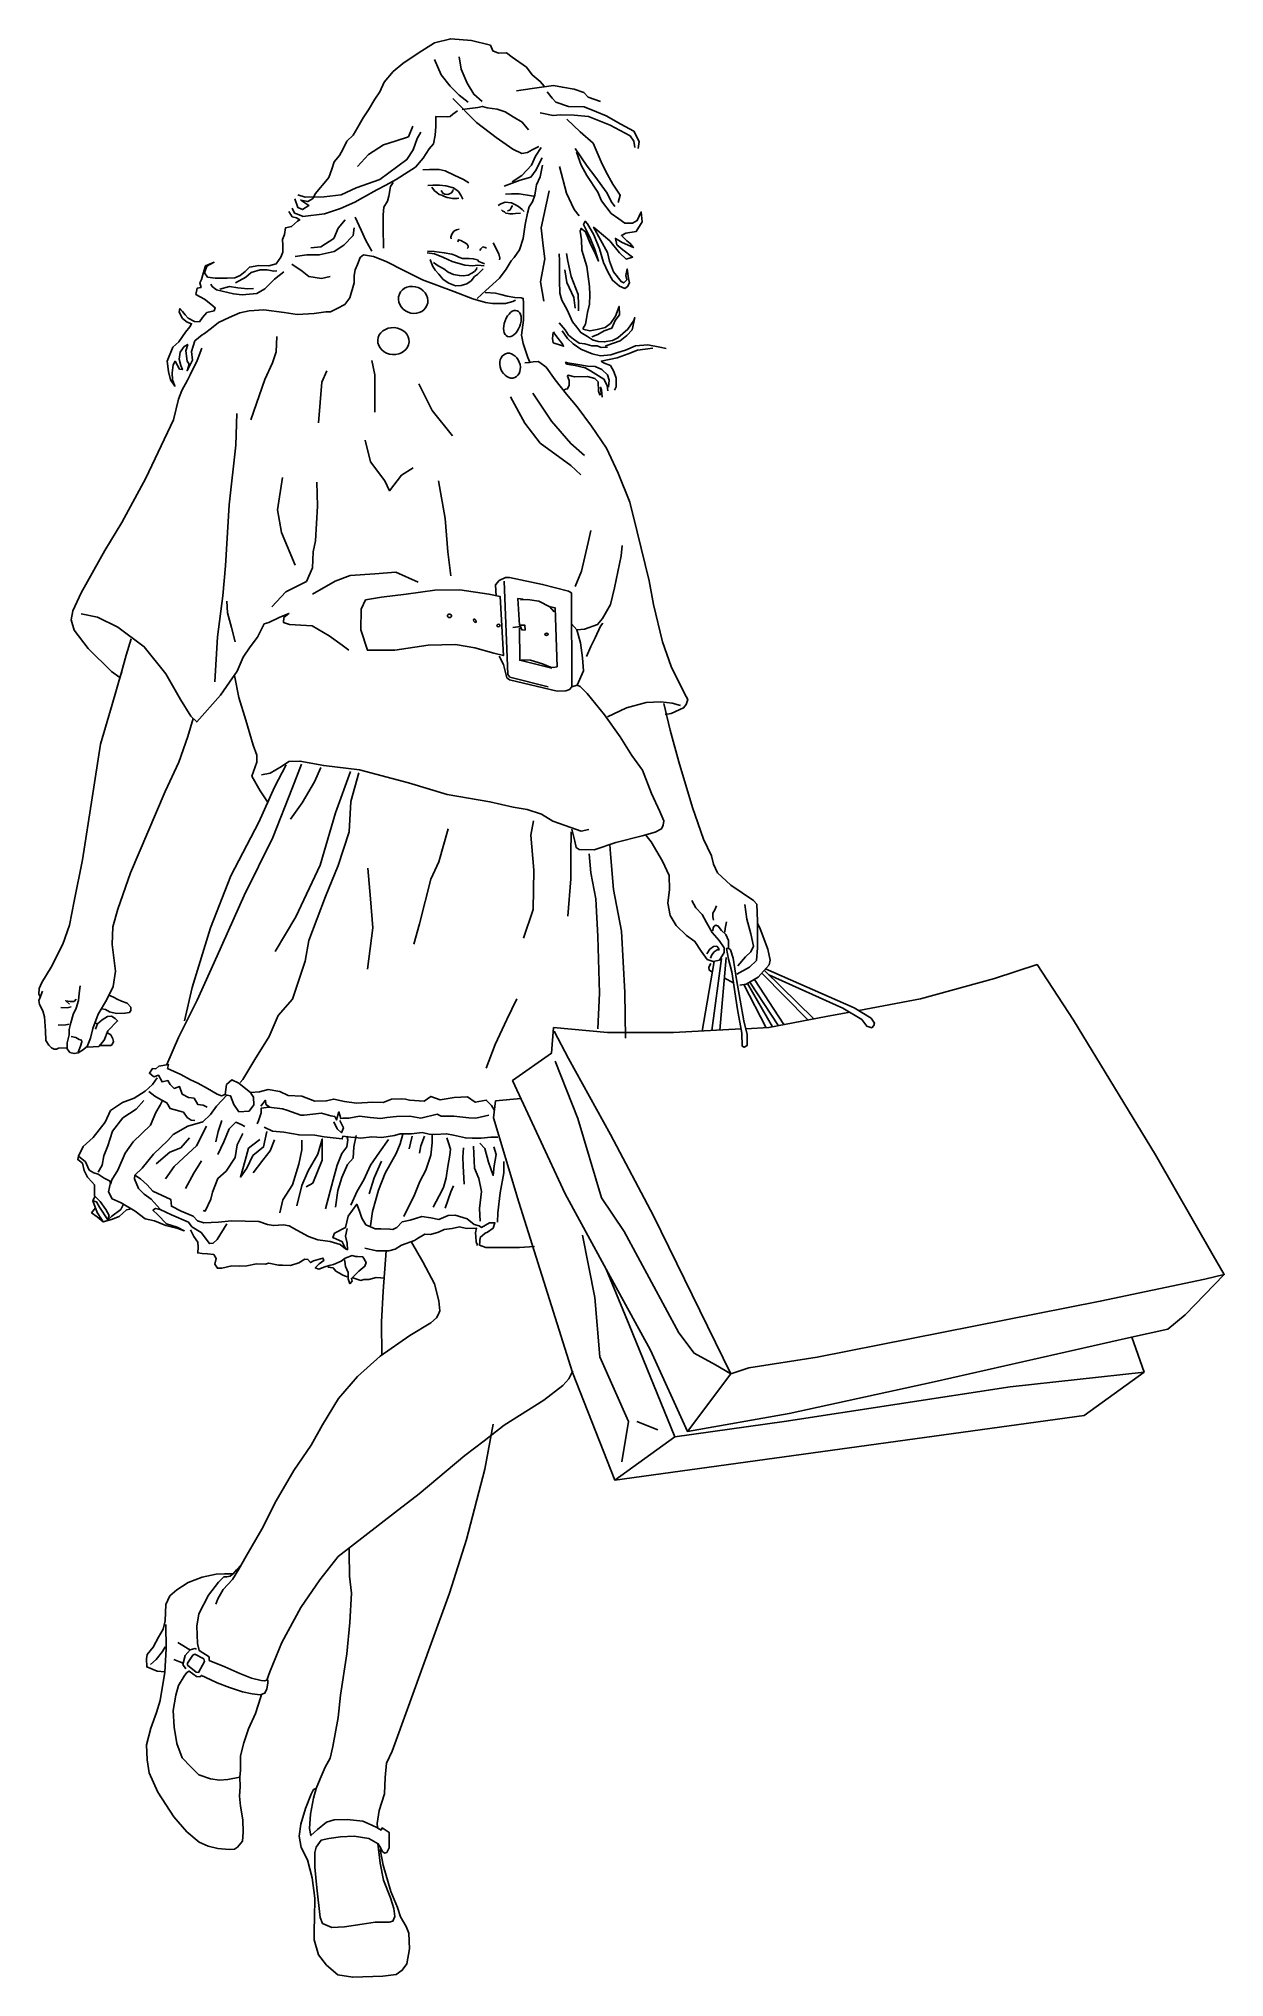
# Model space of a CAD drawing. Header units: millimetres. Extents: x -258 to 765, y 2 to 1674.
import ezdxf

# ---------------------------------------------------------------- set-up
doc = ezdxf.new("R2010")
doc.units = ezdxf.units.MM
doc.layers.add('ceco.net 133', color=7, linetype='Continuous')

msp = doc.modelspace()

# ---------------------------------------------------------------- linework, layer by layer
at = {"layer": 'ceco.net 133'}
for p, q in [((324.6, 878.1), (314.5, 818.1)), ((322.6, 818.5), (331.1, 880.5)), ((335.2, 881.5), (329.7, 818.9)), ((-209.3, 825.1), (-207.4, 824.3)), ((-97.1, 763.5), (-95.7, 762.8)), ((136.2, 757.9), (134.4, 743.3)), ((134.4, 743.3), (156.3, 670.7)), ((156.3, 670.7), (202.6, 523.8)), ((747.9, 604.2), (764.7, 608.1)), ((290.7, 468.2), (251.5, 564.8)), ((202.6, 523.8), (239.1, 430.8)), ((325.9, 530.4), (339.1, 522.6)), ((354.7, 527.8), (339.1, 522.6)), ((643.8, 486.8), (695.5, 524.1)), ((239.1, 430.8), (643.8, 486.8)), ((239.1, 430.8), (290.7, 468.2))]:
    msp.add_line(p, q, dxfattribs=at)
for points in [[(-16.5, 1543.2), (-11.5, 1549), (-7.6, 1553.8), (-5, 1561), (-3.1, 1567.4), (1.5, 1573), (4.6, 1578), (8, 1585.2), (13.5, 1590.5), (17.3, 1597.2), (21.9, 1605.4), (26.7, 1612.1), (32.2, 1621.4), (36.3, 1627.9), (40.1, 1636.1), (47.8, 1645.2), (56.2, 1652.1), (69.4, 1661), (83.6, 1669.9), (97.5, 1673.5), (115.3, 1672.1), (131.8, 1668), (133.8, 1663.2), (138.8, 1661), (145.5, 1661.5), (150.6, 1657.7), (162.8, 1649), (167.8, 1642.5), (174.8, 1636.8), (178.2, 1632.7)], [(83.6, 1655.5), (89.3, 1642.3), (97, 1632.7), (104.9, 1625), (112.6, 1618.8)], [(104.7, 1657.9), (106.6, 1647.3), (111.7, 1635.1), (117.4, 1625.7), (124.6, 1619.3)], [(99.4, 1622.1), (119.8, 1601.3), (136.8, 1588.4), (151, 1578.4), (158.8, 1574.7), (163.8, 1575.4), (167.7, 1577.7), (173.4, 1580.7)], [(154.2, 1628.6), (167.8, 1630.5), (186.3, 1633.2), (193.8, 1631.7), (204.1, 1630.1), (212.2, 1627.2), (216.1, 1623.3), (226.7, 1619.3)], [(180.8, 1627.9), (184.9, 1622.4), (188.2, 1618.8), (199, 1615.2), (212.5, 1614.7), (223.3, 1610.4), (231.5, 1607), (244.2, 1599.8), (255.5, 1593.8), (260, 1585), (259.1, 1579)], [(-30, 1520.4), (-11.4, 1522.5), (2.5, 1527.3), (14.9, 1532.6), (21.5, 1536.5), (33.7, 1543.3), (41.5, 1547.2), (50.4, 1552.3), (60.7, 1558.7), (67.1, 1562.8), (73.8, 1570.6), (79, 1578.6), (82.7, 1582.9), (84.1, 1590.5), (84.8, 1597.8), (84.8, 1606.5), (94.4, 1606.1), (96.9, 1606.5)], [(103.5, 1611.3), (99.2, 1608.6), (96.9, 1606.5)], [(164.7, 1595.1), (159.2, 1601.7), (151.4, 1606.3), (144.6, 1610.4), (137.7, 1612.9), (129, 1614.1), (124.9, 1615.2), (121, 1614.3), (111.8, 1613.2), (107.4, 1612.5)], [(174.8, 1609.7), (185.8, 1607.3), (192.3, 1607.8), (204.1, 1607.5), (216.3, 1606.6), (227.9, 1601.8), (235.1, 1598.9), (252.3, 1589.8), (255.5, 1585.2), (256.4, 1579.9)], [(197.7, 1604.3), (209.2, 1593.3), (220.3, 1583.5), (227.2, 1567.4), (231.3, 1559), (237.3, 1548.2), (243.8, 1538.6), (241.9, 1532.4)], [(-34.3, 1538.9), (-28, 1537), (-11.5, 1537.2), (2.9, 1539.1), (15.9, 1545.1), (36.3, 1552.1), (59.8, 1569.4), (65.1, 1577.8), (68.5, 1587.6), (71.6, 1592.9)], [(64.7, 1598.3), (61.1, 1589), (49.6, 1585.2), (39.4, 1582), (26.7, 1573.8), (17.1, 1563.4)], [(150.5, 1550.1), (158.8, 1555.6), (167.3, 1564.6), (170.7, 1572.4), (175.6, 1579.8)], [(204.9, 1578.9), (215.2, 1563.8), (221.9, 1555.1), (232.5, 1540.5), (235.9, 1533.3), (239.2, 1528.8)], [(205.9, 1575.8), (209.9, 1564.5), (215, 1555.6), (224.3, 1541.2), (227.5, 1533.8), (235.9, 1523), (242.6, 1518.4), (247.6, 1514.4), (254.3, 1514.4), (258.4, 1516.8), (261.8, 1524.2), (262.5, 1515.6), (257.5, 1507.4), (248.6, 1506), (244.7, 1503.8), (249.3, 1499.2), (252.4, 1497.1), (255.1, 1493.5), (245.5, 1498), (239.5, 1501.4), (240.9, 1495.9), (245.9, 1491.6), (254.3, 1485.3), (248.8, 1483.6), (243.1, 1488.9), (234.7, 1499.2), (223.9, 1508.4), (220.7, 1511), (232.7, 1489.2), (234.4, 1481.7), (238, 1472.6), (244.5, 1464.2), (246.8, 1463.1), (249.5, 1465.8), (248.6, 1469.3), (249.7, 1475.1), (250.8, 1466.9), (251.7, 1463), (250.1, 1459.9), (247.6, 1458.3), (243.2, 1460.2), (237.1, 1465.4), (233.4, 1472), (229.2, 1480.6), (225.8, 1492.5), (220.9, 1504.5), (215.6, 1514.1), (213.5, 1516.2), (212.1, 1513.3), (215, 1507.7), (218, 1501.1), (221.9, 1491.7), (225, 1481.8), (222.3, 1487.8), (218.5, 1496), (213.9, 1507.1), (210, 1510), (209.3, 1507.5), (210.3, 1500.1), (210.5, 1491.3), (214.9, 1477.2), (217.1, 1459.8), (217.4, 1452.9), (217.3, 1444.8), (215.6, 1437.5), (214.7, 1432.5), (213.7, 1427.5), (211.6, 1423.5)], [(73.5, 1560.6), (79.3, 1560.9), (87.5, 1560.9), (92.7, 1559.6), (100.6, 1556), (108.5, 1552.3), (113.2, 1549.4)], [(176.6, 1564.5), (174.7, 1554.6), (171.5, 1547.7), (170.8, 1544), (170.2, 1538.6), (168, 1532.8), (165.2, 1528.5), (163.7, 1523.1), (161.8, 1513.4), (160, 1501.2), (156.8, 1491.5), (152.1, 1484.8), (149.7, 1482.2), (145.4, 1474.9), (139.7, 1467.1), (127.7, 1456.4), (120.3, 1449.6)], [(143.7, 1546.3), (157.4, 1551.7), (166.5, 1554.3), (171.2, 1560.5), (174.3, 1567.2), (176.3, 1570.8)], [(191.4, 1563.4), (197.5, 1540.5), (203.9, 1526.2), (208.4, 1520.9)], [(-36.8, 1535.4), (-34.3, 1528), (-30.2, 1526.3), (-24.8, 1529.9), (-26.7, 1531), (-31.8, 1534.4), (-25.8, 1533.2), (-23.2, 1534.7), (-21.5, 1535.8), (-19.2, 1540.1), (-16.5, 1543.2)], [(39.6, 1492.9), (39.2, 1510.8), (39.2, 1521.8), (39.9, 1528.4), (43.1, 1533.5), (44, 1537.8), (45.6, 1546.1), (47.9, 1549.5)], [(77.8, 1547), (82, 1547.2), (87.8, 1547.4), (93.4, 1546.8), (100, 1544.9), (104.1, 1541.9), (106.1, 1538.7), (107.9, 1535.2)], [(81.1, 1545.6), (83.6, 1542.3), (85.6, 1540.9), (87.6, 1539.3), (89.8, 1538.6), (92.1, 1537.5), (94.5, 1536.8), (99.2, 1535.8), (103.2, 1535.8), (104.5, 1536)], [(89.3, 1542.7), (90.8, 1540.5), (92.5, 1539.6), (95, 1539.3), (96.5, 1539.7), (98.1, 1540.7), (99.2, 1542.3), (99.6, 1543.5)], [(144.9, 1539.5), (149.9, 1539.9), (156.6, 1539.9), (167.1, 1538.2), (169.3, 1537.7)], [(182.4, 1542.4), (175.6, 1510.4), (177.2, 1495), (178.7, 1483.7), (174.9, 1464.1), (177.9, 1447.2)], [(-42.1, 1524.6), (-39.1, 1520.1), (-35.6, 1519.2), (-32.7, 1517.3), (-34.7, 1516.4), (-39.8, 1511.6), (-45, 1510.5), (-45.9, 1504.9), (-47.7, 1500.6), (-47.3, 1495.5), (-47.3, 1489.6), (-48.9, 1485.2), (-52.9, 1479.5), (-59.3, 1477.7), (-67.9, 1478.1), (-76.1, 1476.7), (-79.9, 1472.8), (-84.1, 1469.3), (-88.7, 1467.3), (-95.3, 1467.1), (-105.6, 1467.1), (-112.2, 1468), (-114.7, 1471.6), (-112.9, 1477.4), (-106.6, 1480.9), (-114.1, 1477.9), (-116, 1471.1), (-117.4, 1466), (-119, 1463.1), (-117.8, 1459.1), (-121.3, 1458.5), (-122.2, 1453.1), (-114.7, 1448.9), (-109.4, 1444.6), (-105.6, 1441.6), (-106.5, 1439), (-112.7, 1437.4), (-116.7, 1433.2), (-119.2, 1429.4), (-123.4, 1429.8), (-128.8, 1432.6), (-131.4, 1435.5), (-133.8, 1438.3), (-136.1, 1440.9), (-136.8, 1437.8), (-133.8, 1432.4), (-129.8, 1429.1), (-126, 1427.8), (-127.4, 1425.1), (-131.3, 1420.6), (-137, 1412.1), (-142.2, 1407.7), (-147.1, 1395.5), (-145.9, 1386.8), (-144.2, 1379.5), (-140.3, 1373.9), (-142.4, 1379.6), (-142.8, 1385.6), (-141.9, 1392.5), (-140.2, 1395.5), (-136.3, 1388.7), (-133.9, 1388.3), (-135.3, 1391.7), (-136.8, 1397.4), (-135.8, 1403.3), (-132.5, 1408.1), (-129.3, 1410), (-130.9, 1404.4), (-129.7, 1395.7), (-128.1, 1393.1), (-129.9, 1387.3), (-125.1, 1396.4), (-126, 1404), (-123.1, 1413.1), (-116.9, 1418.3), (-114.9, 1419.4), (-108.9, 1424.1), (-102.8, 1428.8), (-93.7, 1433.3), (-84.5, 1437.2), (-76.3, 1439.1), (-63.6, 1439.8), (-46.1, 1437.4), (-34.9, 1435.8), (-20.3, 1436.7), (-10.2, 1438.1), (-6.3, 1438.1), (-0.4, 1441), (6.2, 1444.5), (10.6, 1450.3), (14.1, 1463), (14.3, 1469.3), (15.1, 1474.3), (17, 1478.9), (19.5, 1485), (22.2, 1487.2)], [(-39.1, 1527.6), (-37.2, 1523.2), (-34.6, 1522.2), (-29.7, 1520.3)], [(138.4, 1529.9), (140.8, 1531.3), (144.4, 1532.7), (150, 1532.1), (153.5, 1530.4), (155.9, 1529), (159, 1526.2), (160.8, 1524.5)], [(141.2, 1526.1), (142.5, 1524.9), (143.8, 1524.3), (145, 1523.2), (147.1, 1522.8), (148.6, 1522.6), (151, 1522.5), (153.4, 1523), (157.7, 1523.3)], [(150.5, 1529.8), (150.4, 1529.2), (149.9, 1528.3), (149.5, 1527.2), (148.7, 1526.1), (147.7, 1525.4), (146.5, 1525.2)], [(-36.6, 1485.9), (-26.7, 1487.3), (-15.9, 1487.1), (-3.1, 1490.1), (5.2, 1495.5), (13.3, 1504), (14.1, 1510.5)], [(6.4, 1517.3), (0.3, 1510.3), (-3.3, 1501.4), (-14.5, 1494.1), (-23, 1493.4)], [(15, 1519.6), (20.4, 1508.6), (24.2, 1499.7), (29.5, 1490.3)], [(97.8, 1501.1), (97.6, 1502.6), (98.4, 1505.1), (100.3, 1507.6), (102.6, 1508.9), (104.8, 1509.3)], [(77.2, 1489), (83.4, 1488.1), (91.4, 1484.9), (98.7, 1481.4), (109.8, 1478.4), (116.2, 1477.9), (120.8, 1478.2), (126.4, 1477.9)], [(77.4, 1490.5), (83.3, 1490.2), (91.9, 1489), (98.4, 1487.7), (101.7, 1486.7), (104.5, 1485.1), (107.6, 1484.2), (110, 1484), (113.4, 1484), (117, 1483.8), (120.6, 1482.8), (121.7, 1481.6), (124.6, 1480.3), (126.6, 1479.6)], [(103.7, 1498.5), (104.3, 1500.3), (106.1, 1499.7), (109.5, 1498), (111.6, 1496.4), (112.5, 1494.8), (112.5, 1493.7), (111.7, 1492.6)], [(122.6, 1491.1), (123.4, 1492.3), (125.3, 1494), (127.2, 1493.6), (128.5, 1493)], [(134.2, 1497.7), (139, 1488.1), (139.9, 1484.5), (139.7, 1482.8)], [(191, 1488), (191.3, 1482.5), (191.3, 1464.7), (191.7, 1454.1), (193.3, 1448.1), (197.9, 1439.8), (202.5, 1429.5), (206.4, 1424.8), (209.6, 1420.2), (215.4, 1416.9), (219.8, 1414.1), (224.6, 1412.6), (229.9, 1412.1), (237.1, 1413.4), (241.6, 1415.6), (250.3, 1423.1), (255.5, 1430.5), (256.3, 1433.2), (254, 1422.5), (249.5, 1417.7), (243.8, 1413), (232.1, 1409), (230.7, 1408.5)], [(207.6, 1438.9), (207.7, 1444.3), (207.4, 1453), (201.5, 1468.7), (198.4, 1481.9), (197.5, 1488.3)], [(-109.3, 1461.9), (-108.2, 1460), (-104.4, 1457.1), (-89.7, 1453.7), (-82.4, 1452.9), (-69.7, 1453.9), (-62.7, 1457.9), (-54.5, 1466.3), (-46.5, 1472.6)], [(-88.2, 1463), (-79.1, 1468.1), (-74.7, 1471.9), (-66.7, 1474.3), (-60.9, 1474.2), (-55, 1473.3), (-52.4, 1473.5)], [(-39.4, 1479.3), (-30.5, 1473.2), (-24.8, 1468.5), (-14, 1466.9), (-6.5, 1468.6)], [(22.2, 1487.2), (30.9, 1485.9), (41.8, 1481.6), (57.2, 1473.8), (73.3, 1465.8), (100.2, 1455.7), (116.6, 1449.2), (127.6, 1446.1), (133.5, 1445.4), (144.9, 1445.4), (151.1, 1447.1), (153.4, 1448.1)], [(125.4, 1475.2), (120.7, 1470.4), (118.1, 1468.7), (115.1, 1464.9), (111.4, 1462.1), (106.5, 1460.7), (101.7, 1460.4), (95.8, 1462.7), (90.9, 1466), (87.2, 1470.7), (84.1, 1473.9), (81.7, 1477.9), (79.9, 1483.1)], [(82.7, 1480.6), (86.8, 1477.9), (91.5, 1475.1), (95.4, 1472.3), (99.8, 1470.2), (105, 1469.3), (108.3, 1469.1), (112.6, 1469.7), (115.7, 1471.4), (118, 1473), (119.7, 1475), (120.1, 1476.3)], [(196, 1474.4), (197.7, 1463.3), (203.7, 1450.4), (204.8, 1441.2)], [(-101.6, 1457.6), (-93.2, 1459.9), (-86.1, 1458.8), (-77.5, 1457.8), (-72.6, 1458.3)], [(127.3, 1454.7), (136.1, 1454.3), (140.6, 1453), (146.2, 1451.5), (152.8, 1450.6), (158.2, 1450.2), (160.1, 1449.6), (160.3, 1445.8), (160.4, 1430.8), (158.7, 1418.1), (160.1, 1410.7), (164.1, 1398.8), (165.8, 1394.8)], [(211.5, 1423.1), (217.5, 1421.6), (223.8, 1423), (230.6, 1424.7), (235.2, 1428), (239.6, 1434.5), (242.7, 1442.8), (243.1, 1435.5), (239.3, 1430.7), (236.6, 1423.9), (229.8, 1421.8), (224.3, 1418.5), (219.3, 1416.5)], [(186.1, 1420.9), (187.3, 1418.8), (190.1, 1415.1), (193.3, 1411), (194.8, 1408.5), (192.3, 1409.4), (186, 1411.5), (185.3, 1415), (185.9, 1420.3)], [(191, 1428.5), (196.1, 1422.5), (199.2, 1418.1), (203.4, 1414.4), (208.4, 1411.1), (213.1, 1410.4), (219.1, 1408.9), (223.9, 1408.8), (227.4, 1407.3), (232.6, 1407.6)], [(193.6, 1421.6), (198.1, 1415), (203.1, 1410.4), (209.7, 1406), (219.5, 1402), (226.8, 1400.2), (235.5, 1400.9), (241.7, 1403.1), (248.3, 1405.2), (257, 1408.9), (267.4, 1409.6), (277.9, 1407.6), (283.2, 1406.5)], [(-117.1, 1406.7), (-121.1, 1396.1), (-127.3, 1383.7), (-129.5, 1379.3), (-134.3, 1370.2), (-137.2, 1362.8), (-141.6, 1344.9), (-165.4, 1294.8), (-186.2, 1256.5), (-200.8, 1232.3), (-221.3, 1195.8), (-228.3, 1180.4), (-229.7, 1172.7), (-227.2, 1163.6), (-215.1, 1147.9), (-195, 1128.1), (-188, 1123), (-186.2, 1127.8)], [(-52.5, 1416.9), (-53.1, 1403.6), (-56.3, 1394), (-62.7, 1379.7), (-74.9, 1345.1)], [(271.7, 1406.9), (258.6, 1405), (250.5, 1401.9), (241.2, 1398.4), (227.4, 1395.6), (229.4, 1394.1), (235.3, 1391.9), (238.1, 1386.6), (240.2, 1380.9), (240.2, 1373.5), (238.9, 1370.7)], [(-9.4, 1387.1), (-13.7, 1377.5), (-16.4, 1342.4)], [(29.4, 1396.1), (32.1, 1383.9), (32.1, 1351.5)], [(161.4, 1394.2), (165.4, 1394.4), (168.6, 1394.9), (172.8, 1395.3), (174.4, 1394.3), (179.7, 1390.5), (187.7, 1379.5), (197.3, 1367), (206.5, 1356.1), (219, 1339.5), (231.9, 1320.5), (242, 1299.1), (252, 1274), (258.4, 1248.4), (268.8, 1206.2), (272.5, 1185.9), (280.2, 1153.6), (287.6, 1132.4), (299.2, 1109.2), (302, 1104), (300.6, 1099.6), (298.4, 1096.8), (287.6, 1091.8), (282.4, 1091)], [(233.6, 1373.3), (234.1, 1379.1), (232.6, 1383.7), (227.8, 1388.3), (222.1, 1391.1), (215.6, 1391.4), (207.2, 1392.6), (198.3, 1394), (196.6, 1394.6), (197.4, 1393), (204.9, 1391.8), (213.6, 1389.8), (218, 1387.2), (229.6, 1380.2), (232.4, 1374.5), (233.1, 1370.1)], [(69.9, 1375.9), (81.6, 1353.1), (99.1, 1331.2)], [(228, 1364.6), (227.6, 1371), (226.7, 1373.1), (227.2, 1368), (226.2, 1366.5), (225.1, 1369.8), (224.8, 1377.7), (221.9, 1380.5), (215.4, 1382.3), (204.2, 1382), (198.7, 1383.4), (198.2, 1382.6), (199.6, 1378.9), (199.8, 1375), (198.3, 1371.6), (196.6, 1371.5), (194.9, 1370.3)], [(149.1, 1364.7), (161.4, 1342.2), (174.8, 1325), (201.1, 1305.7), (209.7, 1297.7)], [(168.4, 1367.9), (184.5, 1343.8), (201.1, 1324.5), (212.9, 1314.3)], [(-105.8, 1119), (-103.6, 1157.8), (-98.9, 1193.4), (-96.7, 1219), (-93.5, 1271.7), (-87.7, 1323.3), (-87.1, 1350.4)], [(23.6, 1327.5), (28.4, 1308.9), (40.6, 1292.4), (44.8, 1283.9), (55, 1297.2), (65.1, 1303.6)], [(-18, 1291.3), (-17.4, 1270.6), (-19, 1240.8), (-21.1, 1231.2), (-21.7, 1217.4), (-27, 1205.7), (-44.6, 1196.6), (-56.8, 1183.9)], [(-36.6, 1219.6), (-48.4, 1247.9), (-51.9, 1267.5), (-47.5, 1295.4)], [(86.9, 1292.4), (92.7, 1259.9), (94.9, 1231.2), (97.5, 1210.5)], [(204.9, 1201.2), (210.2, 1214.6), (216.1, 1239.3), (218.3, 1249.5)], [(201.9, 992.1), (204.6, 981.8), (205.8, 976.3), (208.4, 974.6), (221.1, 974.4), (239.8, 980.5), (262.5, 986.4), (273.9, 989.6), (279.3, 992.5), (280.7, 995.6), (281.2, 999.3), (277.8, 1007.5), (270.7, 1023), (262.9, 1043), (253.8, 1055.5), (243.8, 1071.7), (230.2, 1090.8), (215.3, 1109.2), (209.1, 1115.2), (206.6, 1116.2), (212.1, 1128.5), (211.2, 1139.9), (209.4, 1152.9), (206.2, 1163.9), (213, 1164.6), (224.2, 1168.5), (228.5, 1173.8), (235.4, 1185.9), (238.9, 1200.2), (244.6, 1227.7), (245.5, 1236.6)], [(-21.6, 1194.6), (-2.2, 1205.9), (10.9, 1210.7), (32.1, 1212.1), (50.1, 1213.6), (69.4, 1205.2)], [(136.6, 1192.9), (136, 1202.7), (139.4, 1206.5), (144.9, 1209.1), (148.2, 1209.1), (176.8, 1203.1), (199.1, 1197.4), (201.7, 1195.8), (201.9, 1114.9), (200, 1112.6), (196.8, 1111.3), (189.3, 1111.1), (148.2, 1120.9), (145.8, 1122.6), (143, 1134), (139.4, 1141.4)], [(143.7, 1205.9), (146.9, 1125.4), (148.6, 1123.2), (181.6, 1114.9)], [(-88.5, 1153.7), (-91.6, 1166), (-95.1, 1178.6), (-95.5, 1188.6)], [(24.1, 1189.8), (20.4, 1181.8), (20.1, 1163.9), (25.6, 1146.3), (49.3, 1146.3), (78.2, 1150.7), (101.6, 1151.4), (118.2, 1148.5), (134.7, 1143.8), (142.9, 1141.7), (140.3, 1192.7), (130.5, 1194.8), (105.4, 1198.5), (83.8, 1198.2), (59.2, 1194.8), (37.8, 1192), (24.1, 1189.8)], [(160.1, 1190.5), (155.4, 1191.1), (156.7, 1168), (161.4, 1168), (161.7, 1163.7), (158.9, 1163.9), (157.8, 1166.7), (151.2, 1166.1)], [(157.8, 1189.8), (163.8, 1190.1), (173.4, 1188.6), (183, 1183.9), (186.7, 1179.4)], [(-221.3, 1177.9), (-207, 1174.9), (-189.5, 1166.2), (-166.8, 1149.4), (-148.2, 1126), (-135.4, 1104), (-126.6, 1089.4), (-121.5, 1084.6), (-101, 1107.6), (-93.3, 1118.9), (-86.7, 1128.4), (-81.6, 1140.5), (-75.4, 1149.2), (-69.2, 1157.6), (-63.3, 1169), (-59.3, 1170.4), (-50.5, 1174.5), (-42.1, 1178.1), (-46.5, 1174.5), (-46.8, 1170.4), (-41.4, 1168.6), (-22, 1167.5), (-7.4, 1158.7), (4, 1150.7), (9.5, 1146.3)], [(158.7, 1138.2), (166.3, 1137.8), (176.8, 1134.8), (183.5, 1131.8), (186.1, 1131.4), (189.2, 1132.2), (187.6, 1182.8), (183.7, 1183.8)], [(214.5, 1141.1), (218.5, 1149.7), (222.1, 1157.1), (226.7, 1167.1), (228.6, 1169.8)], [(-178.1, 1156.3), (-182.5, 1142.1), (-186.5, 1127.4), (-194.4, 1099.7), (-204.4, 1065.3), (-211.7, 1019), (-220.2, 965.7), (-227.3, 930.2), (-231.2, 909.4), (-237, 893.1), (-247, 873.3), (-255.2, 859.9), (-257.5, 854.7), (-257.8, 849.9), (-256.2, 847)], [(156.7, 1165.6), (157.1, 1137.8), (184.6, 1131)], [(201.8, 1169), (206.2, 1163.9)], [(-89.1, 1124.5), (-85.1, 1105.5), (-79.1, 1086.1), (-73, 1064.5), (-69.6, 1055.8), (-69.6, 1050), (-74.1, 1037.9), (-66.7, 1025.3), (-59.9, 1014.8)], [(206.6, 1116.2), (201.9, 1114.9)], [(-211.2, 820.2), (-206.5, 832.6), (-199.4, 844.7), (-193.6, 856.5), (-191.5, 869.7), (-194.4, 892.8), (-193.8, 907.8), (-189.6, 923.3), (-178.8, 954.6), (-148.8, 1024.6), (-137, 1050), (-129.1, 1071.9), (-124.5, 1087.5)], [(295.6, 1098.7), (288.5, 1100.7), (278.8, 1101.8), (266.1, 1101.2), (249, 1096.8), (232.7, 1089.1)], [(281.3, 1100.4), (286.8, 1077.5), (294.3, 1050.2), (305.9, 1010.9), (315.5, 983.6), (322.4, 969.2), (324.2, 961.9), (327.5, 954.6), (339, 943.8), (358.6, 930.6), (361.5, 927.6), (362.2, 912.9), (362.2, 889.8), (361.1, 878.9), (355.1, 873.2), (344.3, 867.2)], [(-147.4, 789.4), (-137.2, 812.6), (-121.1, 844.7), (-104, 882.8), (-80.6, 934.9), (-55.8, 984.9), (-39, 1028.1), (-31.1, 1048.1)], [(-44.5, 1047.6), (-54.5, 1028.4), (-67.9, 998.2), (-92.2, 952), (-109.8, 907), (-125.6, 855.7), (-132.2, 827)], [(18.4, 1040.7), (11.5, 1016), (9.9, 989.9), (0.5, 960.7), (-10.6, 934.2), (-24.8, 896.1), (-28, 878.2), (-39, 845.6), (-51.4, 831.4), (-59, 813.3), (-71.4, 793.5), (-81.9, 776.2), (-84, 773.8)], [(-65.6, 1039), (-58.3, 1040.3), (-48.3, 1046.1), (-42.2, 1050.6), (-32.5, 1050.8), (-12, 1046.9), (18.8, 1043.2), (61, 1032.1), (94.5, 1022.1), (131.3, 1015.8), (151.3, 1011.1), (163.4, 1009.2), (175.8, 1005), (185.5, 999), (196.3, 995.3), (210, 990.3), (216.6, 991.9)], [(11, 1041.8), (-1.9, 1006.3), (-15.1, 961), (-36.1, 916.5), (-54, 886.8)], [(-14.5, 1045.2), (-20.1, 1032.8), (-30.6, 1014.7), (-40.8, 1000.7)], [(65.8, 892.9), (70.5, 910.4), (80.4, 949.1), (87.2, 964), (95.4, 992.5)], [(168.9, 999.2), (166.6, 986.9), (169.2, 956.7), (168.6, 923), (160.4, 898.1)], [(201.4, 989.8), (201.1, 971.1), (201.1, 949.4), (198.5, 917.2)], [(305.6, 930.7), (309, 924.4), (314.4, 918.7), (318.2, 911.8), (322.9, 903), (328.9, 896.1), (333.3, 889.7), (333.3, 885.7), (329.2, 879.2), (323.9, 878.1), (318.8, 879.7), (313.4, 886.9), (308.1, 895.4), (300.9, 900.6), (292, 909.2), (286.9, 917.7), (284.9, 928.3), (286.1, 940.2), (285.8, 952.1), (280.2, 964.5), (270.3, 981.1), (265.9, 986.9)], [(217, 970.8), (218.4, 954.4), (222.8, 932.1), (224.3, 899.6), (225.8, 850.7), (224.3, 819.9)], [(248.3, 812), (247.7, 851.3), (244.8, 904.3), (237.8, 940), (235.4, 970.8), (234.8, 978.9)], [(25.9, 958.5), (28.3, 932.1), (30.3, 907.2), (25.6, 871.5)], [(326.6, 926.1), (325.3, 922.6), (323.7, 919.6), (323.7, 916.6), (324.1, 913.7)], [(351.2, 927.1), (353, 914.6), (356.4, 902), (358.7, 891.4), (356.4, 886.5), (351.8, 882.2), (345, 874.3)], [(323.6, 904.5), (323.8, 907.1), (324.8, 908.5), (326.3, 909.3), (328.3, 908.5), (331.1, 904.9), (334.7, 901.3), (337.1, 896.1), (337, 889.6)], [(333.9, 903.4), (334.1, 906.6), (335.3, 912.2)], [(347, 857.7), (352.3, 858.4), (362.7, 864.6), (372.3, 875.2), (373, 879.2), (371, 888.8), (364.5, 906.3), (362, 911.2)], [(318.4, 884.6), (320.9, 888.6), (324.1, 891), (326.9, 891.3), (328.6, 889.5), (329, 888.1), (327.2, 888.1), (324.8, 886.5), (322.8, 883.9), (321.7, 880.9)], [(349, 805.2), (348.5, 816.3), (344.9, 836.8), (340, 869.1), (337, 880.2), (335.4, 889.4), (337, 889.6), (338.7, 888), (341, 880.9), (344, 862.5), (350.4, 826.9), (353.2, 815), (353.1, 805.6), (350.5, 804.1), (349, 805.2)], [(449.4, 835.8), (502.8, 846), (566.4, 863.4), (603.3, 875.4), (634.7, 827.4), (705.3, 711.4), (755.2, 624.6), (764.7, 608.1), (731, 573.5), (715.9, 561), (682, 553.5), (514.5, 515.8), (389.3, 488.4), (301.7, 473), (339.1, 522.6), (272.3, 658.9), (235.2, 728.8), (199.2, 794.5), (186.6, 817.9)], [(321.9, 876.3), (320, 873.2), (320.3, 870.6), (323.1, 869.1)], [(368, 870.4), (410.6, 828.5)], [(369.1, 871.7), (445.6, 838.2), (460.1, 829.1), (462.9, 824.8), (462.4, 822.9), (460.6, 820.9), (456.3, 822.4), (452, 828), (435.8, 837.9), (371.9, 866.6)], [(-254.5, 852.5), (-256.8, 846.3), (-257.8, 844.5), (-257.2, 841.1), (-254.3, 835.4), (-252.9, 830.3), (-251.9, 818.3), (-251.6, 810), (-249, 805.9), (-246.9, 803.7), (-244.4, 802.4), (-242.4, 802.5), (-240.9, 803.3)], [(-233.2, 802.7), (-233.4, 807.8), (-231.7, 814.9), (-231.5, 819.4), (-230, 825.3), (-228, 832.4), (-225.4, 837.9), (-223.5, 844.5), (-222.9, 850.4), (-222.1, 857.2)], [(333.6, 863.6), (341.3, 859.8)], [(350.2, 858.1), (369.5, 821)], [(353.4, 859), (375, 821.7)], [(355.4, 860.2), (380.3, 822.7)], [(359.5, 862.6), (384.9, 823.6)], [(365.8, 868), (405.9, 827.6)], [(-238.8, 838.5), (-233.2, 838.2), (-229.7, 839.1)], [(-225.6, 845.7), (-227.3, 843.7), (-230.7, 843.5), (-234.5, 844.2), (-231.3, 841.4)], [(-203.3, 837.2), (-200.2, 836.6), (-196.9, 834.8), (-190.8, 833.3), (-183.5, 833.4), (-179.4, 834.2), (-178.3, 835.7), (-178.3, 838.6), (-181.5, 842.2), (-186.3, 843.8), (-190.2, 845.6), (-193.3, 847.2), (-197.3, 848.9)], [(128.2, 786.2), (135.8, 806.5), (145.8, 828.1), (154.6, 846)], [(-241, 823.2), (-234.5, 823.5), (-231.6, 824.1)], [(-233.2, 802.7), (-230.9, 799.7), (-227.3, 798.6), (-223.8, 799.4), (-220.2, 801.6), (-216.1, 804.9), (-213.1, 812), (-211.2, 820.2)], [(-215.8, 804.1), (-206, 804.9), (-201.4, 810.1), (-198.2, 818.3), (-189.8, 826.9), (-191.8, 828.9), (-195.1, 830.8), (-198.4, 830.5), (-203.2, 827.7), (-207.2, 824.2), (-208.8, 819.7)], [(186.1, 821.2), (184.3, 798.9), (150.9, 775.4), (196.3, 677.9), (231.5, 612.9), (251.5, 564.8)], [(186.1, 821.2), (232.6, 816.8), (289.7, 816.8), (347.9, 819.9)], [(352, 820.1), (371.9, 821.1), (421.3, 830.5), (441.6, 834.4)], [(-240.9, 803.3), (-233.2, 803.5)], [(-229.9, 813.3), (-225.7, 812.6), (-222.9, 810.8), (-221, 810.3), (-220.7, 808.7), (-221.9, 805), (-223.7, 800)], [(-199, 816.8), (-195.7, 814.8), (-193.8, 811.3), (-193.2, 809.1), (-194.4, 806.5), (-195.5, 805.7), (-199.4, 805.6), (-205.5, 805.5)], [(-158.5, 778.7), (-162.3, 781.7), (-159.8, 785.8), (-156.9, 785.4), (-154.1, 787.7), (-145.8, 789.2), (-146.8, 785.9)], [(-146.8, 785.9), (-135.3, 780.6), (-126.9, 775.9), (-120.7, 773.1), (-112.3, 768.5), (-103.9, 763.8), (-100.2, 762.3), (-97.1, 763.5), (-95.8, 771.9), (-91.2, 775.9), (-85.3, 773.1), (-82.2, 770.7), (-75.1, 765.1), (-67.3, 765.7), (-59.8, 767.6), (-49.9, 766), (-42.8, 762.6), (-31, 762), (-19.8, 757.6), (-9.9, 757.9), (-3.4, 759.5), (6, 757.3), (16.2, 755.8), (30.2, 756.7), (39.2, 756.4), (46.3, 759.5), (55, 759.8), (58.4, 759.5), (62.1, 758.6), (74.6, 757.6), (80.4, 761.7), (88.5, 758.9), (100.6, 760.7), (112.1, 761.4), (118.6, 756.7), (128.2, 758.6), (132.6, 753.9), (135.1, 750.2)], [(187.5, 792.2), (207.2, 742.8), (227.7, 674.4), (247.2, 645.4), (294.3, 557.8), (307.4, 540.4), (325.9, 530.4)], [(-223.6, 710.3), (-219.4, 718.7), (-210.8, 726.2), (-200.4, 739.6), (-195.8, 749.5), (-185.7, 756.6), (-175.5, 760.3), (-166.1, 766.4), (-159.6, 772), (-155.8, 777.9)], [(-158.5, 778.7), (-154.4, 780), (-151.4, 774.3), (-146.4, 775.4), (-144.5, 772), (-141, 768.7), (-136.4, 770.2), (-134.1, 763.7), (-128.6, 760.7), (-123.8, 760.1), (-120.7, 754.9), (-115.9, 754.1), (-112.5, 752.6)], [(-206.6, 696.3), (-203.1, 702.4), (-201.8, 710.4), (-198.1, 719.1), (-194.1, 731.7), (-185.3, 743.2), (-173.8, 750.7), (-167.3, 758.2)], [(-151.2, 758.3), (-153.1, 754.1), (-156.9, 748), (-161.5, 736.9), (-176.5, 722.7), (-183.2, 712.9), (-189.7, 698.2), (-194.7, 689.9), (-196, 686.1)], [(-153, 664.6), (-160.7, 673.3), (-166.9, 677.5), (-171.7, 682.5), (-175.1, 690.8), (-174.9, 693.8), (-168.7, 700), (-158.9, 711.9), (-146.6, 723.8), (-142, 728.8), (-129.3, 736), (-116.2, 739.7), (-109.8, 746.1), (-104.4, 753.3), (-95.7, 762.8), (-92.3, 762.2), (-89.5, 754.7), (-85.1, 748.5), (-76.4, 749.1), (-72.4, 754.5), (-72.6, 761), (-74.8, 764.6)], [(-162.9, 765.9), (-157.8, 762), (-152.1, 758.7), (-147.4, 756.3), (-144.4, 751.2), (-133, 748.2), (-129.7, 743.7), (-126.4, 741.4), (-123.1, 741.1)], [(130.4, 745.6), (119.1, 743.1), (113, 743.3), (100.3, 744.7), (89.2, 744.7), (85.9, 746.4), (71.6, 743.1), (62.3, 744.7), (50.7, 744.5), (42.3, 743.5), (37.1, 742.7), (28, 743.6), (18.9, 744.7), (9.6, 742.9), (4.6, 742.9), (2.6, 742.6), (1.1, 748.4), (-1.1, 741.5), (-2.5, 744.4), (-5.8, 744.9), (-14, 747.3), (-28.9, 745.6), (-31.9, 745.6), (-43.9, 749.8), (-47.7, 751.1), (-59.5, 752.4), (-66.1, 751.6), (-65.9, 747.6), (-68.3, 740.6), (-69.5, 738.2)], [(-66.4, 753.4), (-62.1, 758.5), (-61.9, 754.9), (-58.8, 752.7)], [(136.2, 757.9), (158.1, 759.9)], [(-113.1, 736.2), (-121.7, 719.2), (-128.8, 712.6), (-140.9, 701.4), (-148.4, 690.6)], [(-100, 740.9), (-103.2, 731.4), (-105.1, 722.7)], [(-103.4, 711.7), (-98.1, 722.7), (-93.6, 733.7), (-87.8, 739.5), (-83.3, 737.4), (-80.1, 735.8)], [(1.8, 741.1), (4.9, 734.6), (3.3, 730.4), (-0.3, 733.7), (-3.4, 739.8)], [(-156.4, 703.7), (-144.7, 713.6), (-135.3, 717.3), (-127.8, 725.9)], [(-81.9, 729.9), (-86.6, 720.1), (-88.5, 709.1), (-96.2, 697.3), (-103.4, 691), (-107.9, 679.1), (-109.3, 673.2), (-114.2, 662.9), (-116.1, 663.4)], [(-61.1, 731.6), (-63.9, 718.2), (-73.2, 710.7), (-78.4, 699.9), (-83.8, 692.2), (-79.8, 706.5), (-76.8, 717.1), (-67.2, 724.6)], [(-73, 695.9), (-64.4, 706.8), (-58.2, 714.7), (-54.5, 724.3)], [(-63.5, 735.1), (-56.3, 731.7), (-46.5, 730.9), (-33.2, 728.6), (-19.6, 728.2), (-11.6, 726.9), (4, 725.1), (4.6, 727.5), (11.5, 726.6), (15.3, 726.2), (20, 725.7), (29.4, 726.9), (38, 726.4), (48.9, 728), (53.9, 729.5), (63.8, 729.5), (73, 730.6), (79, 729.3), (83.7, 728.8), (93.9, 729.5), (99.9, 728.2), (110.2, 725.9), (115.9, 725.7), (123.9, 725.7), (132.2, 726.6), (138.2, 726.6)], [(-30.9, 723.9), (-30.9, 715.7), (-33.4, 703.4), (-39, 685.4), (-47.3, 672.7), (-50, 661.5)], [(-35.3, 667.4), (-30.8, 684.9), (-25.5, 697.6), (-17, 711.9), (-13.3, 725), (-13.3, 706.7), (-21.5, 687.1), (-27.3, 683.8)], [(-10.5, 664.8), (-3.9, 689.9), (-0.5, 702.4), (3.5, 712.5), (8, 718.4), (8.8, 724.2), (7.9, 727.4)], [(16, 728), (13.9, 718.2), (13.3, 708.5), (8.4, 703.1), (3.5, 691.8), (0.2, 680.6), (-1.9, 666.4)], [(11.5, 667.9), (16.9, 680.2), (22.7, 689.9), (28.4, 702.4), (36, 713.6), (43.8, 724.5)], [(56.2, 729.1), (54, 720.9), (50.4, 712.4), (41.1, 695.5), (35.3, 680.8), (30, 662.4), (28.2, 650.1)], [(57.1, 658.3), (66.3, 676.8), (70.9, 688.4), (76.1, 698.2), (80.5, 711.1), (81.4, 721.6), (81.4, 728.3)], [(64.3, 727.4), (62.9, 721.4), (61.6, 716.7)], [(75, 727.4), (71.6, 719.1), (70.5, 712.9)], [(94.3, 726), (95.7, 721.8), (97.4, 716.2), (96.8, 711.1), (95, 701.3), (93.7, 691.5), (91.2, 683.1), (87.6, 675.9), (82.3, 666.3)], [(117.2, 718.9), (118.1, 700), (121.9, 691.1), (124.1, 679.7), (122.3, 665.2), (123, 654.1)], [(134.8, 718.2), (136.6, 711.8), (135, 701.8), (134.2, 693.7), (130.2, 705.1), (127, 716.9), (122.6, 721.4)], [(-212.3, 661.4), (-207.5, 658), (-202.3, 653.6), (-203.7, 656), (-207.5, 661.6), (-211.1, 671.7), (-208.1, 670.9), (-205.5, 666.4), (-198.1, 655.4), (-197.1, 659.2), (-199.9, 664.4), (-204.7, 671.1), (-209.7, 675.9), (-209.7, 680.1), (-209.7, 685.4), (-212.1, 688.2), (-215.8, 692), (-218.6, 697.8), (-220, 704.1), (-224.2, 707.3), (-223.6, 710.3), (-217.4, 705.3), (-214.3, 698.2), (-210.3, 695.8), (-206.5, 694.6), (-201.5, 691.2), (-196.9, 689), (-196, 687.4), (-197.7, 679.5), (-194.6, 673.5), (-186.6, 670.1), (-174.5, 662.8), (-166.1, 656.2), (-158, 654.6), (-148.2, 650.6), (-137.9, 647.9), (-132.3, 645.9), (-138.5, 649), (-147.6, 652), (-155.2, 659.8), (-159.3, 663.6), (-157, 665.2), (-153.2, 664.2), (-143.2, 659.8), (-128.7, 653.2), (-125.7, 649.4), (-117.6, 644.3), (-110.6, 634.9), (-107.4, 635.3), (-104, 638.3), (-95.7, 652)], [(-131.1, 682.4), (-124, 695.7), (-117.5, 706.3)], [(37.8, 705.8), (31.6, 691.7), (27.3, 677.7)], [(108.6, 717.4), (107.9, 709.3), (108.3, 702), (109, 686)], [(137.9, 653.2), (138.1, 661.5), (140.2, 678.6), (143.3, 696), (143.3, 705.5)], [(-174.9, 693.8), (-170, 690.8), (-164.3, 685.6), (-159.3, 680.1), (-143.9, 672.9), (-143.4, 667), (-135.1, 662.9), (-124.6, 658.4), (-120.8, 654.5), (-115.3, 652.9), (-102.9, 653.4), (-91.7, 654.5), (-79.7, 654.1), (-67.9, 653.8), (-60.4, 651.3), (-55.4, 650.4), (-46.6, 650.9), (-41.8, 650.2), (-35.3, 646.3), (-25.1, 641.1), (-17.1, 638.2), (-6.5, 636.6), (2.2, 634.1), (6.7, 630.4)], [(-211.1, 671.7), (-209.4, 675.4)], [(-198.3, 655.4), (-194.9, 658.5), (-187, 664.4), (-184.6, 668.9)], [(4.2, 636.4), (-4.2, 640.2), (-2.6, 643.8), (6.7, 648.6), (9.2, 658.4), (16.4, 668.8), (18.9, 662.9), (20.8, 656.8), (24.4, 651.1), (32.3, 647.7), (37.1, 647.7), (45, 647.2), (47.5, 647), (51.1, 648.8), (55.5, 653.6), (62.5, 655.2), (67.2, 656.6), (72.6, 658.3), (80.4, 657), (87.3, 655.5), (95.2, 659.2), (101.3, 659.4), (107.9, 657.5), (111.7, 656.3), (117.7, 651.4), (122, 650.1), (124, 648.8), (130.9, 652.8), (135.6, 652.8), (134, 648.3), (129.3, 644.8), (127.1, 643.9), (122.8, 640.1), (122.4, 633.6), (127.7, 631.4), (135.6, 631.6), (156.8, 631.4), (169.7, 632.3)], [(92.8, 665.5), (97.6, 679.5), (99.9, 684.8)], [(-212.3, 661.4), (-208.9, 665.7)], [(-202.3, 653.6), (-195.1, 655.6), (-188.4, 658.3), (-182.2, 663.9), (-177.8, 664.8)], [(-126.8, 646.7), (-123.9, 641.1), (-120.5, 636), (-120.2, 631.9), (-120.7, 626.8), (-116.8, 626.3), (-112.2, 626), (-106.8, 625.5), (-104.9, 621.9), (-105.9, 617), (-103.7, 613.6), (-100, 613.6), (-91.3, 615.6), (-84.9, 615.3), (-78.4, 615.6), (-70.1, 617.3), (-62.6, 617), (-59.4, 618), (-50.9, 616.3), (-47.7, 616.3), (-40.7, 616.1), (-33.6, 618.3), (-28.3, 621.4), (-25.6, 621.2), (-23.4, 618.5), (-20.7, 620), (-12.7, 622.4), (-12, 620.2), (-15.9, 617.5), (-19.3, 614.1), (-16.1, 612.7), (-11, 614.8), (-7.3, 616.1), (-3.7, 616.8), (3.1, 619.7), (6.5, 622.4), (12.4, 624.6), (15.3, 623.8), (17.2, 623.8), (21.6, 623.4), (24.5, 618.7), (23.3, 615.3), (18.2, 611.2), (15.3, 608.3), (11.9, 604.9), (12.6, 602.4), (10.5, 600.3)], [(63.7, 636.1), (73.5, 619.2), (83.4, 600.3), (87.2, 585.5), (88, 576.8), (86.6, 573.5), (85.2, 570.9), (80.5, 566.6), (62.3, 555.7), (36.8, 537.9), (17, 520.3), (0.8, 501.4), (-13.2, 478.5), (-22.8, 461.1), (-37.7, 439.3), (-53.1, 413.2), (-65.5, 388.6), (-78.9, 365.4), (-85.3, 354.1), (-90.7, 345.4), (-98.7, 336.8), (-103.3, 328.6), (-105, 324.1)], [(8.2, 648), (6.8, 641.2), (8.1, 635.2), (8.4, 629.5), (6.7, 630.4), (5.1, 634.1), (4.2, 635.7), (4.2, 636.4)], [(23.3, 630.8), (33.6, 628.7), (36.3, 628.5), (44.2, 628.7), (49.6, 630.2), (55.1, 633.4), (66.3, 637.5), (68.8, 639.4), (75.3, 643), (80.2, 642.8), (87, 644.8), (91.9, 647.1), (98.8, 648), (105, 649.2), (111.2, 648), (119.7, 648.2), (118.9, 644.1), (119.2, 641), (119.5, 636.5), (120.6, 633.2)], [(211.3, 642.2), (221.7, 588.4), (226.2, 537.2), (250.8, 481.5), (245, 446.6)], [(10.5, 600.3), (9.1, 604.6), (9.2, 609.9), (6.7, 615.1), (6.3, 619.3), (6, 620.9)], [(41.8, 628.6), (39.2, 593.8), (37.8, 567.3), (38, 538.7)], [(-8.4, 614.5), (-3.9, 614), (-1.6, 611.1), (1.6, 609.4), (4.4, 607.7), (6.9, 606.8), (8.2, 606.3)], [(13.2, 605.3), (16.4, 604.2), (20, 603.1), (22.5, 603.8), (26.8, 604), (33.1, 605.6), (37.3, 605.3), (40.8, 605.2)], [(301.7, 473), (269.7, 543), (231.5, 612.9)], [(747.9, 604.2), (657.7, 585.2), (413.5, 537), (354.7, 527.8)], [(290.7, 468.2), (385, 481.4), (580, 511.3), (695.5, 524.1), (684.9, 554.1)], [(-83.2, 357.8), (-87.3, 353.6), (-89.7, 350.4), (-92.8, 348.1), (-95.6, 347.7), (-98.1, 347.6), (-102.8, 342.9), (-111.3, 331.9), (-119.8, 315.8), (-121.5, 305), (-120.8, 290.1), (-119.4, 284), (-110.9, 278.6), (-110.7, 275.6), (-97.2, 269.9), (-84.4, 264.2), (-74.2, 260.3), (-65.9, 258.3), (-63.1, 257.9), (-61.2, 258.5), (-58.5, 265.7), (-48.2, 291.1), (-31.8, 321.1), (-15.5, 344.9), (0.4, 365.1), (23.5, 382.9), (49, 402.7), (70.4, 419.2), (109.8, 452.3), (126.3, 464.7), (143.5, 478.2), (177.8, 499.9), (194.2, 512.5), (199.4, 518.4), (202.8, 525.2)], [(134.2, 479.2), (126.8, 440.4), (111.1, 379.8), (96.4, 333.6), (79.6, 287), (61.1, 236.2), (47, 197.2), (42.2, 187.1), (41.1, 174.5), (40.3, 160.4), (35.7, 146.1), (34.2, 134.9), (34.4, 131.6)], [(257.9, 481.5), (276.1, 474.4)], [(-18.4, 165.1), (-15.2, 173.6), (-10.9, 183.6), (-6.4, 191.3), (-4.3, 201.2), (0.3, 226.3), (2.5, 245.6), (7.8, 281.2), (10.5, 308.3), (11.9, 333.6), (10.2, 348.2), (9.8, 368.7), (9.9, 372.4)], [(-90.3, 350.3), (-97.5, 350.3), (-104.7, 350), (-116.9, 347.3), (-128.8, 342.7), (-138.7, 336.3), (-144.6, 331.1), (-148.1, 323.8), (-148.9, 309.8), (-150.4, 302.6), (-154.5, 295.6), (-159, 287.1), (-164.2, 280.5), (-165, 276.9), (-164.7, 270), (-155.6, 266.3), (-149.1, 265.6)], [(-148.1, 306.4), (-147.8, 285.5), (-149.1, 265.4), (-153, 241.1), (-156.1, 230.6), (-161, 217.1), (-164.8, 202.7), (-164.3, 189.8), (-162.7, 178.7), (-155.2, 162.1), (-141.4, 140.8), (-130, 127.8), (-119.5, 118.9), (-111.6, 115.4), (-103.3, 113.5), (-93.6, 112.4), (-88.9, 112.9), (-86.4, 114.5), (-82.2, 119.6), (-81.6, 127.4), (-81.8, 138), (-83.7, 150), (-84.7, 158.5)], [(-161.3, 271.9), (-156.5, 276.2), (-151.1, 283.2), (-148.7, 287.3)], [(-137.7, 291.1), (-133.5, 288.4), (-129, 285.6), (-127.3, 284.6)], [(-131, 268.4), (-133.6, 272), (-131.6, 279.8), (-127.3, 284.6), (-123.3, 285.7), (-121.7, 285.2)], [(-141.2, 276.2), (-137.1, 274.5), (-133.3, 273.2)], [(-129.4, 271.5), (-122.1, 265.3), (-119.9, 265.2), (-114.9, 274.7), (-115.3, 276.8), (-123.1, 280.8), (-124.9, 280.1), (-129.5, 273.2), (-129.4, 271.5)], [(-84.5, 174.8), (-94.8, 173), (-102, 172.3), (-109.7, 173.5), (-119.7, 176.8), (-126.5, 183.7), (-134.2, 191.6), (-138.8, 203.8), (-141.1, 218), (-141.9, 232.5), (-139.7, 245.6), (-137.2, 254), (-132.4, 262), (-130, 265), (-128.2, 266.4), (-121.7, 261.7), (-118.9, 261.5), (-117.5, 262.6), (-114.4, 261.2), (-104, 256.2), (-93.3, 252.1), (-82, 248.4), (-73.8, 246.8), (-66.8, 246), (-62.7, 247.3), (-61, 250.9), (-60.1, 256), (-60.3, 258.3), (-60.9, 259.3)], [(-65.8, 246.3), (-66.4, 244.2), (-71, 229.8), (-77, 216.7), (-80.9, 204.4), (-83.7, 193.2), (-83.7, 180.8), (-84.5, 174.8)], [(-84.5, 174.8), (-84.2, 166.8), (-84.7, 158.5)], [(-20.3, 43.3), (-20, 53.4), (-19.7, 70.5), (-21.9, 88.1), (-26, 103.7), (-31.4, 114.4), (-33.2, 124), (-31.8, 134.3), (-27.7, 147.9), (-22.9, 160.1), (-20.7, 164.2), (-18.4, 165)], [(-18.4, 165.1), (-20.7, 156.9), (-23.3, 143), (-24.2, 130.6), (-23, 124.6), (-17.5, 129.9), (-9.7, 136), (-2.9, 138.1), (8.2, 138.3), (21.6, 137.1), (26.4, 135), (33.9, 131.5), (36.1, 130.1), (37.4, 129.3), (38.3, 131.2), (44.3, 127.2), (44.3, 113.9), (42.3, 109.9), (40.4, 109.5), (38.3, 111), (37.1, 113.6), (34.8, 117.4), (26.8, 122.1), (14.3, 124), (2.4, 123.6), (-7.7, 122), (-14.3, 120.5), (-18.6, 114.5), (-19.7, 110), (-19.8, 97.2), (-17.9, 79.6), (-15.2, 53.8), (-13, 48.8), (-5.1, 45.4), (5.9, 45.9), (21.2, 48.2), (32.4, 49.8), (38.2, 49.8), (44.5, 49.9), (47.6, 50.7), (49.3, 54.7), (48.5, 61.6), (45.6, 70.8), (39.4, 86.1), (36.7, 100.8), (34.6, 117.6)], [(36.6, 112.6), (39.3, 99.1), (45.9, 76.2), (51.5, 62.4), (54.2, 54.6), (59.1, 46.3), (61.3, 40.3), (61.9, 26.9), (59.8, 14), (55.7, 8.5), (50.4, 4.9), (38.9, 3.4), (13, 2.4), (0.1, 4.6), (-9.5, 12.7), (-16.4, 21.8), (-20.4, 34.7), (-20.3, 43.3)]]:
    msp.add_lwpolyline(points, dxfattribs=at)
for centre, major_axis, ratio in [((65.1, 1448.4), (-11.9, 4.9), 0.890875), ((150.7, 1428), (4.2, 11.1), 0.568993), ((48.1, 1412.9), (-13.5, 0.8), 0.860136), ((148.7, 1391.7), (-4, 10.3), 0.769583), ((96.4, 1176), (-1.69, 0.28), 0.892058), ((118.3, 1171.8), (-0.84, 1.41), 0.54229), ((138.7, 1167.7), (-1.31, 0.28), 0.863908), ((180.1, 1160.1), (-1.64, -0.12), 0.54229)]:
    msp.add_ellipse(centre, major_axis=major_axis, ratio=ratio, dxfattribs=at)

doc.saveas('drawing.dxf')
